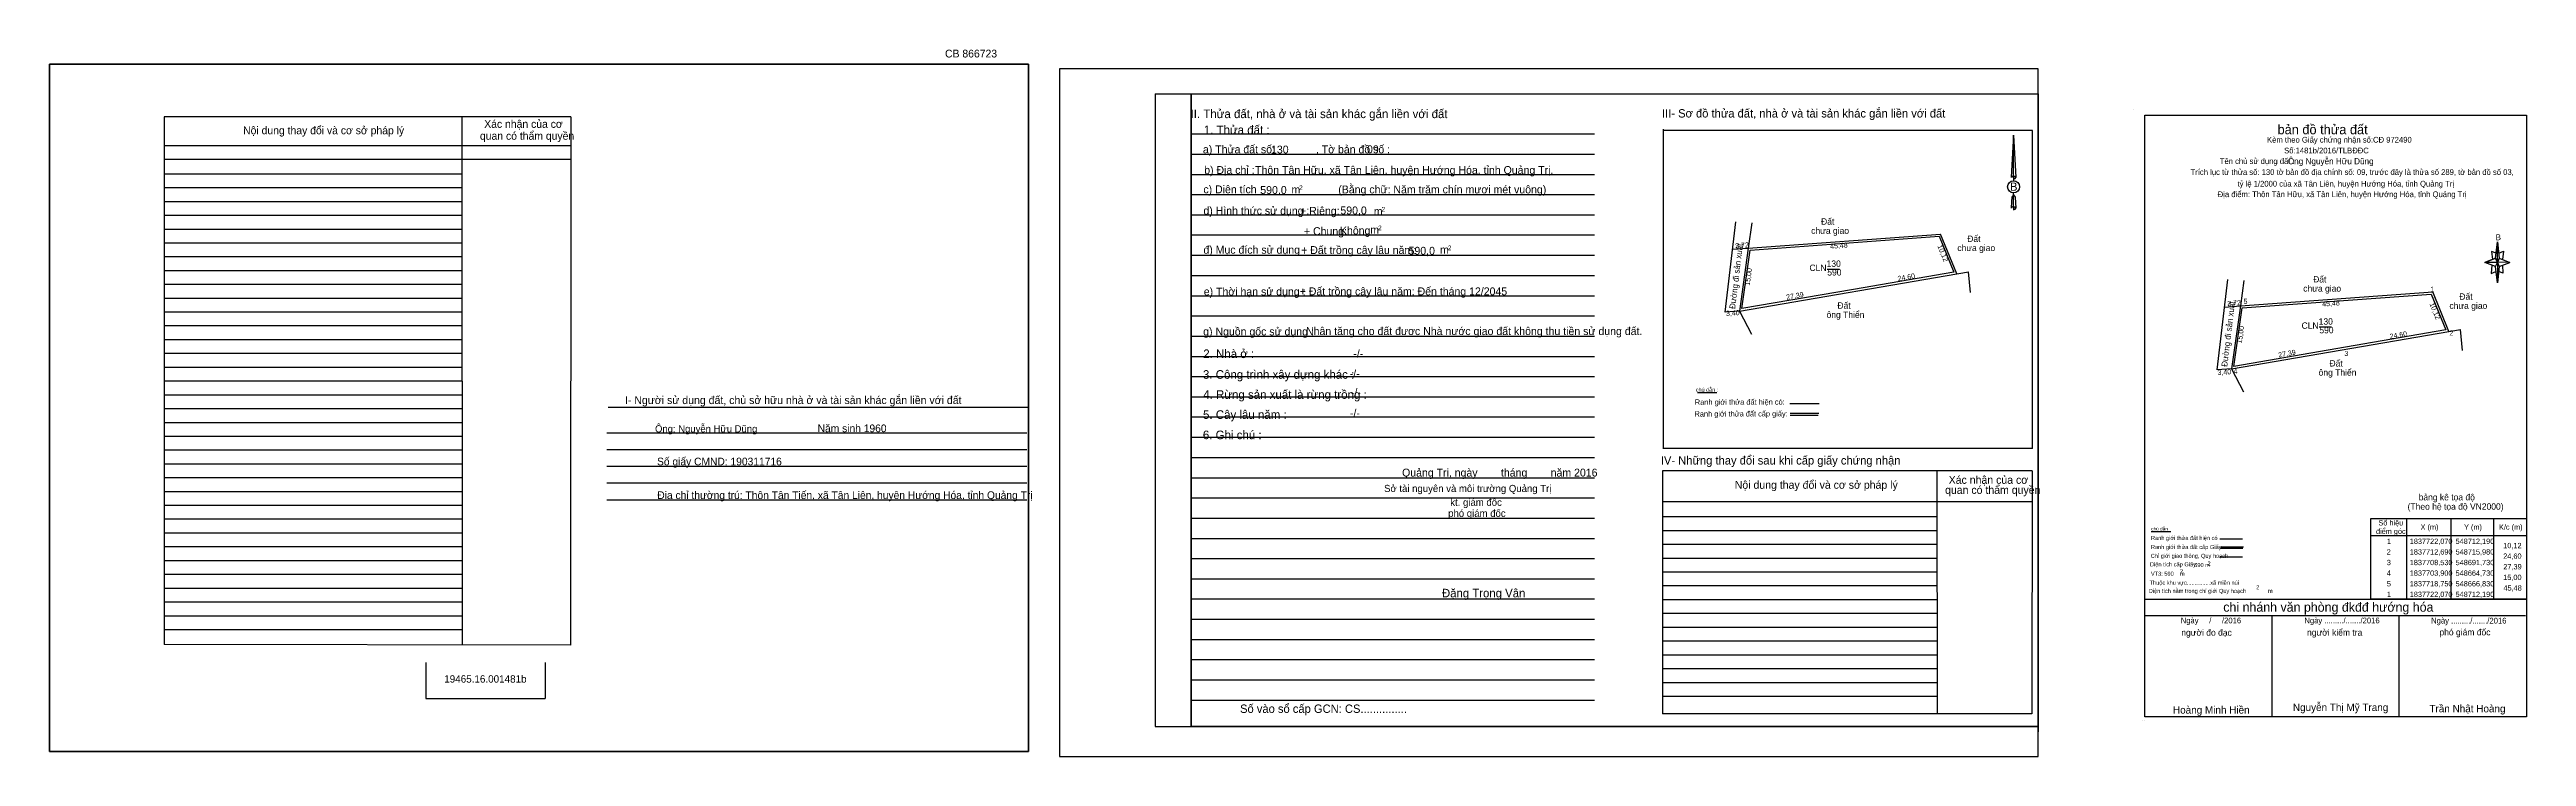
# Model space of a CAD drawing. Extents: x 548150 to 548734, y 1837613 to 1837779.
import ezdxf

# ---------------------------------------------------------------- set-up
doc = ezdxf.new("R2010")
doc.units = 0
for name, color, linetype in [('Level 1', 7, 'Continuous'), ('Level 10', 7, 'Continuous'), ('Level 18', 7, 'Continuous'), ('Level 2', 7, 'Continuous'), ('Level 23', 7, 'Continuous'), ('Level 28', 7, 'Continuous'), ('Level 4', 7, 'Continuous'), ('Level 40', 7, 'Continuous'), ('Level 42', 7, 'Continuous'), ('Level 55', 7, 'Continuous'), ('Level 6', 7, 'Continuous'), ('Level 63', 7, 'Continuous')]:
    doc.layers.add(name, color=color, linetype=linetype)

msp = doc.modelspace()

# ---------------------------------------------------------------- linework, layer by layer
at = {"layer": 'Level 1'}
for p, q in [((548150.19, 1837775.72), (548381.04, 1837775.72)), ((548150.19, 1837613.72), (548150.19, 1837775.72)), ((548381.04, 1837775.72), (548381.04, 1837613.72)), ((548410.94, 1837768.74), (548619.18, 1837768.74)), ((548410.94, 1837768.74), (548410.94, 1837619.68)), ((548419.38, 1837768.74), (548419.38, 1837619.68)), ((548419.38, 1837768.74), (548419.38, 1837619.68)), ((548619.18, 1837768.74), (548619.18, 1837618.42)), ((548419.44, 1837759.29), (548514.55, 1837759.29)), ((548419.44, 1837754.52), (548514.55, 1837754.52)), ((548419.44, 1837749.75), (548514.55, 1837749.75)), ((548419.44, 1837745), (548514.55, 1837745)), ((548419.44, 1837740.23), (548514.55, 1837740.23)), ((548419.44, 1837735.46), (548514.55, 1837735.46)), ((548419.44, 1837730.69), (548514.55, 1837730.69)), ((548419.44, 1837725.94), (548514.55, 1837725.94)), ((548419.44, 1837721.15), (548514.55, 1837721.15)), ((548419.44, 1837716.4), (548514.55, 1837716.4)), ((548419.44, 1837711.64), (548514.55, 1837711.64)), ((548419.44, 1837706.86), (548514.55, 1837706.86)), ((548419.44, 1837702.1), (548514.55, 1837702.1)), ((548281.95, 1837694.92), (548381.02, 1837694.92)), ((548419.44, 1837697.35), (548514.55, 1837697.35)), ((548419.44, 1837692.58), (548514.55, 1837692.58)), ((548281.63, 1837688.84), (548380.68, 1837688.84)), ((548419.44, 1837687.81), (548514.55, 1837687.81)), ((548281.63, 1837684.9), (548380.68, 1837684.9)), ((548281.63, 1837680.97), (548380.68, 1837680.97)), ((548419.44, 1837683.04), (548514.55, 1837683.04)), ((548281.63, 1837677.03), (548380.68, 1837677.03)), ((548419.44, 1837678.27), (548514.55, 1837678.27)), ((548281.63, 1837673.09), (548380.68, 1837673.09)), ((548419.44, 1837673.52), (548514.55, 1837673.52)), ((548419.44, 1837668.75), (548514.55, 1837668.75)), ((548419.44, 1837663.98), (548514.55, 1837663.98)), ((548419.44, 1837659.21), (548514.55, 1837659.21)), ((548419.44, 1837654.46), (548514.55, 1837654.46)), ((548419.44, 1837649.69), (548514.55, 1837649.69)), ((548419.44, 1837644.92), (548514.55, 1837644.92)), ((548419.44, 1837640.15), (548514.55, 1837640.15)), ((548238.95, 1837634.71), (548238.95, 1837626.25)), ((548267.05, 1837634.71), (548267.05, 1837626.25)), ((548419.44, 1837635.4), (548514.55, 1837635.4)), ((548419.44, 1837630.64), (548514.55, 1837630.64)), ((548238.95, 1837626.25), (548267.05, 1837626.25)), ((548419.44, 1837625.86), (548514.55, 1837625.86)), ((548410.94, 1837619.68), (548619.18, 1837619.68)), ((548381.04, 1837613.72), (548150.19, 1837613.72))]:
    msp.add_line(p, q, dxfattribs=at)
for points in [[(548150.19, 1837613.72), (548381.04, 1837613.72), (548381.04, 1837775.72), (548150.19, 1837775.72)], [(548150.19, 1837613.72), (548381.04, 1837613.72), (548381.04, 1837775.72), (548150.19, 1837775.72)], [(548388.33, 1837612.59), (548619.18, 1837612.59), (548619.18, 1837774.59), (548388.33, 1837774.59)], [(548711.86, 1837721.54), (548715.28, 1837713.08), (548691.65, 1837709.02), (548665.32, 1837704.51), (548667.27, 1837718.28)]]:
    msp.add_lwpolyline(points, close=True, dxfattribs=at)
for points in [[(548419.38, 1837768.74), (548619.18, 1837768.74)], [(548419.38, 1837619.68), (548419.38, 1837768.74)], [(548619.18, 1837768.74), (548619.18, 1837619.68)], [(548619.18, 1837619.68), (548419.38, 1837619.68)]]:
    msp.add_lwpolyline(points, dxfattribs=at)
at = {"layer": 'Level 10'}
for q in [(548718.73, 1837713.16), (548667.6, 1837698.49)]:
    msp.add_line((548664.73, 1837703.9), q, dxfattribs=at)
msp.add_lwpolyline([(548719.2, 1837708.26), (548718.73, 1837713.16)], dxfattribs=at)
at = {"layer": 'Level 18'}
for p, q in [((548613.33, 1837758.95), (548612.9, 1837750.56)), ((548613.33, 1837758.95), (548613.87, 1837749.01)), ((548613.33, 1837758.95), (548613.87, 1837749.01)), ((548613.33, 1837749.34), (548613.33, 1837758.95)), ((548613.33, 1837758.95), (548613.87, 1837749.01)), ((548612.9, 1837750.56), (548612.81, 1837749.03)), ((548613.33, 1837744.94), (548612.97, 1837744.4)), ((548613.33, 1837749.34), (548613.33, 1837748.96)), ((548613.33, 1837748.96), (548613.33, 1837748.67)), ((548613.33, 1837748.67), (548613.33, 1837748.29)), ((548613.33, 1837748.67), (548613.33, 1837748.29)), ((548613.33, 1837748.67), (548613.33, 1837748.29)), ((548613.33, 1837744.94), (548613.33, 1837745.38)), ((548613.33, 1837744.94), (548613.33, 1837745.38)), ((548613.33, 1837744.94), (548613.33, 1837745.38)), ((548613.33, 1837744.94), (548613.73, 1837744.4)), ((548613.33, 1837744.94), (548613.73, 1837744.4)), ((548613.33, 1837744.94), (548613.73, 1837744.4)), ((548613.33, 1837742.12), (548613.33, 1837744.94)), ((548613.87, 1837749.01), (548613.87, 1837749.03)), ((548612.9, 1837743.34), (548612.81, 1837741.81)), ((548612.97, 1837744.4), (548612.9, 1837743.34)), ((548613.33, 1837742.12), (548613.33, 1837741.74)), ((548613.33, 1837741.74), (548613.33, 1837741.45)), ((548613.73, 1837744.4), (548613.87, 1837741.78)), ((548613.73, 1837744.4), (548613.87, 1837741.78)), ((548613.73, 1837744.4), (548613.87, 1837741.78)), ((548613.87, 1837741.78), (548613.87, 1837741.81))]:
    msp.add_line(p, q, dxfattribs=at)
msp.add_ellipse((548613.35, 1837746.8), major_axis=(0, 1.42), ratio=0.983453, dxfattribs=at)
for centre, start_param, end_param in [((548613.35, 1837748.98), 1.570796, 3.074452), ((548613.35, 1837748.98), 0.067141, 1.570796), ((548613.35, 1837748.98), 4.712389, 6.283185), ((548613.35, 1837741.76), 2.491069, 3.074278), ((548613.35, 1837741.76), 1.570796, 2.491069), ((548613.35, 1837741.76), 0.067141, 1.570796), ((548613.35, 1837741.76), 4.712389, 6.283185)]:
    msp.add_ellipse(centre, major_axis=(0.51, 0), ratio=0.655448, start_param=start_param, end_param=end_param, dxfattribs=at)
at = {"layer": 'Level 2'}
for p, q in [((548273.1, 1837763.3), (548177.19, 1837763.3)), ((548177.19, 1837763.3), (548177.19, 1837638.96)), ((548247.41, 1837763.3), (548247.46, 1837638.87)), ((548273.1, 1837763.3), (548273.06, 1837638.82)), ((548273.1, 1837756.5), (548177.3, 1837756.5)), ((548273.1, 1837753.26), (548177.3, 1837753.26)), ((548247.41, 1837749.82), (548177.16, 1837749.82)), ((548247.41, 1837746.56), (548177.16, 1837746.56)), ((548247.41, 1837746.56), (548177.19, 1837746.56)), ((548247.41, 1837743.29), (548177.19, 1837743.29)), ((548247.41, 1837740.05), (548177.19, 1837740.05)), ((548247.41, 1837736.79), (548177.19, 1837736.79)), ((548247.41, 1837733.53), (548177.19, 1837733.53)), ((548247.41, 1837730.29), (548177.19, 1837730.29)), ((548247.43, 1837727.02), (548177.19, 1837727.02)), ((548247.43, 1837723.78), (548177.19, 1837723.78)), ((548247.43, 1837720.52), (548177.19, 1837720.52)), ((548247.43, 1837717.26), (548177.19, 1837717.26)), ((548247.43, 1837714.02), (548177.19, 1837714.02)), ((548247.43, 1837710.76), (548177.19, 1837710.76)), ((548247.43, 1837707.5), (548177.19, 1837707.5)), ((548247.43, 1837704.26), (548177.19, 1837704.26)), ((548247.43, 1837700.99), (548177.19, 1837700.99)), ((548247.43, 1837697.75), (548177.19, 1837697.75)), ((548247.43, 1837694.49), (548177.19, 1837694.49)), ((548247.43, 1837691.23), (548177.19, 1837691.23)), ((548247.43, 1837687.99), (548177.19, 1837687.99)), ((548247.43, 1837684.72), (548177.19, 1837684.72)), ((548247.46, 1837681.46), (548177.19, 1837681.46)), ((548247.46, 1837678.22), (548177.19, 1837678.22)), ((548247.46, 1837674.96), (548177.19, 1837674.96)), ((548247.46, 1837671.7), (548177.19, 1837671.7)), ((548247.46, 1837668.46), (548177.19, 1837668.46)), ((548247.46, 1837665.2), (548177.19, 1837665.2)), ((548595.28, 1837665.76), (548530.53, 1837665.76)), ((548247.46, 1837661.96), (548177.19, 1837661.96)), ((548247.46, 1837658.69), (548177.19, 1837658.69)), ((548595.3, 1837662.52), (548530.53, 1837662.52)), ((548595.3, 1837659.26), (548530.53, 1837659.26)), ((548247.46, 1837655.43), (548177.19, 1837655.43)), ((548247.46, 1837652.19), (548177.19, 1837652.19)), ((548595.3, 1837655.99), (548530.53, 1837655.99)), ((548595.3, 1837652.75), (548530.53, 1837652.75)), ((548247.46, 1837648.93), (548177.19, 1837648.93)), ((548247.46, 1837645.66), (548177.19, 1837645.66)), ((548595.3, 1837649.49), (548530.53, 1837649.49)), ((548595.3, 1837646.23), (548530.53, 1837646.23)), ((548247.46, 1837642.42), (548177.19, 1837642.42)), ((548595.33, 1837642.99), (548530.53, 1837642.99)), ((548595.33, 1837639.72), (548530.53, 1837639.72)), ((548273.06, 1837638.82), (548177.19, 1837638.96)), ((548595.33, 1837636.48), (548530.53, 1837636.48)), ((548595.33, 1837633.22), (548530.53, 1837633.22)), ((548595.33, 1837629.96), (548530.53, 1837629.96)), ((548595.35, 1837626.72), (548530.53, 1837626.72))]:
    msp.add_line(p, q, dxfattribs=at)
at = {"layer": 'Level 23'}
for p, q in [((548661.34, 1837703.68), (548663.9, 1837724.95)), ((548667.67, 1837724.73), (548666.83, 1837718.75)), ((548666.83, 1837718.75), (548664.73, 1837703.9)), ((548664.73, 1837703.9), (548661.34, 1837703.68))]:
    msp.add_line(p, q, dxfattribs=at)
at = {"layer": 'Level 28'}
for p, q in [((548571.64, 1837764.98), (548571.64, 1837764.98)), ((548641.6, 1837765.13), (548641.6, 1837765.13)), ((548617.8, 1837760.12), (548530.6, 1837760.12)), ((548530.68, 1837760.37), (548530.68, 1837685.4)), ((548617.8, 1837685.15), (548617.8, 1837760.12)), ((548726.96, 1837729.97), (548727.46, 1837733.87)), ((548726.96, 1837729.97), (548724.46, 1837728.97)), ((548724.46, 1837728.97), (548726.96, 1837729.97)), ((548726.96, 1837728.07), (548724.46, 1837728.97)), ((548727.46, 1837728.97), (548724.46, 1837728.97)), ((548726.16, 1837728.37), (548725.96, 1837726.37)), ((548727.16, 1837731.17), (548726.06, 1837731.57)), ((548726.06, 1837731.57), (548726.26, 1837729.67)), ((548727.46, 1837728.97), (548726.96, 1837729.97)), ((548726.96, 1837729.97), (548727.86, 1837728.07)), ((548730.36, 1837728.97), (548727.46, 1837729.07)), ((548727.46, 1837729.07), (548727.46, 1837728.97)), ((548727.46, 1837728.97), (548727.86, 1837728.07)), ((548727.86, 1837728.07), (548727.46, 1837724.17)), ((548727.76, 1837731.17), (548728.86, 1837731.67)), ((548727.86, 1837729.97), (548730.36, 1837728.97)), ((548727.86, 1837728.07), (548730.36, 1837728.97)), ((548727.86, 1837728.07), (548730.36, 1837728.97)), ((548728.86, 1837731.67), (548728.66, 1837729.67)), ((548728.66, 1837728.37), (548728.76, 1837726.47)), ((548725.96, 1837726.37), (548727.06, 1837726.87)), ((548728.76, 1837726.47), (548727.76, 1837726.87)), ((548617.8, 1837685.15), (548530.6, 1837685.15)), ((548617.74, 1837679.86), (548530.53, 1837679.86)), ((548530.53, 1837679.86), (548530.53, 1837622.62)), ((548595.28, 1837679.86), (548595.35, 1837622.62)), ((548617.74, 1837679.86), (548617.69, 1837622.62)), ((548617.72, 1837672.6), (548530.53, 1837672.6)), ((548595.28, 1837669.02), (548530.53, 1837669.02)), ((548645.82, 1837665.63), (548650.42, 1837665.63)), ((548661.96, 1837663.87), (548667.34, 1837663.87)), ((548662.06, 1837659.65), (548667.3, 1837659.65)), ((548662.16, 1837661.95), (548667.6, 1837661.95)), ((548662.16, 1837661.63), (548667.42, 1837661.63)), ((548644.3, 1837649.63), (548734.3, 1837649.63)), ((548644.3, 1837645.83), (548734.1, 1837645.83)), ((548644.3, 1837645.83), (548734.1, 1837645.83)), ((548644.3, 1837645.83), (548734.1, 1837645.83)), ((548644.3, 1837621.93), (548644.3, 1837645.83)), ((548674.3, 1837621.93), (548674.3, 1837645.83)), ((548704.3, 1837621.93), (548704.3, 1837645.83)), ((548617.69, 1837622.62), (548530.53, 1837622.62)), ((548734.3, 1837621.93), (548644.3, 1837621.93)), ((548643.84, 1837621.15), (548643.84, 1837621.15)), ((548643.84, 1837621.15), (548643.84, 1837621.15)), ((548644.24, 1837621.09), (548644.24, 1837621.09)), ((548644.24, 1837621.09), (548644.24, 1837621.09)), ((548644.24, 1837621.09), (548644.24, 1837621.09))]:
    msp.add_line(p, q, dxfattribs=at)
for points in [[(548644.3, 1837763.73), (548734.3, 1837763.73), (548734.3, 1837621.93), (548644.3, 1837621.93)], [(548727.46, 1837733.87), (548727.86, 1837729.97), (548727.46, 1837728.97)], [(548727.46, 1837728.97), (548727.46, 1837724.17), (548726.96, 1837728.07)]]:
    msp.add_lwpolyline(points, close=True, dxfattribs=at)
at = {"layer": 'Level 42'}
for p in [(548666.83, 1837718.75), (548715.98, 1837712.69)]:
    msp.add_line(p, (548712.19, 1837722.07), dxfattribs=at)
at = {"layer": 'Level 55'}
for p, q in [((548538.81, 1837698.32), (548543.35, 1837698.38)), ((548560.61, 1837695.77), (548567.47, 1837695.77)), ((548560.68, 1837693.48), (548567.43, 1837693.48)), ((548560.68, 1837692.98), (548567.27, 1837692.98)), ((548560.68, 1837692.98), (548567.27, 1837692.98))]:
    msp.add_line(p, q, dxfattribs=at)
at = {"layer": 'Level 6'}
for p, q in [((548545.3, 1837717.3), (548547.86, 1837738.57)), ((548551.63, 1837738.35), (548550.79, 1837732.37)), ((548550.79, 1837732.37), (548596.15, 1837735.69)), ((548599.94, 1837726.31), (548596.15, 1837735.69)), ((548547.08, 1837732.1), (548550.79, 1837732.37)), ((548550.79, 1837732.37), (548548.69, 1837717.52)), ((548569.38, 1837727.43), (548572.29, 1837727.43)), ((548548.69, 1837717.52), (548602.69, 1837726.78)), ((548548.69, 1837717.52), (548545.3, 1837717.3)), ((548548.69, 1837717.52), (548551.56, 1837712.11))]:
    msp.add_line(p, q, dxfattribs=at)
msp.add_lwpolyline([(548595.82, 1837735.16), (548599.24, 1837726.7), (548575.61, 1837722.64), (548549.28, 1837718.13), (548551.23, 1837731.9)], close=True, dxfattribs=at)
msp.add_lwpolyline([(548603.16, 1837721.88), (548602.69, 1837726.78)], dxfattribs=at)
at = {"layer": 'Level 63'}
for p, q in [((548663.12, 1837718.48), (548666.83, 1837718.75)), ((548685.42, 1837713.81), (548688.33, 1837713.81)), ((548706, 1837668.63), (548706, 1837649.63)), ((548716.5, 1837668.63), (548716.5, 1837649.63)), ((548726.5, 1837668.63), (548726.5, 1837649.63)), ((548697.6, 1837664.63), (548734.3, 1837664.63))]:
    msp.add_line(p, q, dxfattribs=at)
msp.add_lwpolyline([(548697.6, 1837668.63), (548734.3, 1837668.63), (548734.3, 1837649.63), (548697.6, 1837649.63)], close=True, dxfattribs=at)

# ---------------------------------------------------------------- texts
at = {"layer": 'Level 1'}
for s, p in [('130', (548685.3, 1837714.33)), ('CLN', (548681.27, 1837713.36)), ('590', (548685.46, 1837712.29))]:
    msp.add_text(s, height=1.5, dxfattribs=at).set_placement(p)
at = {"layer": 'Level 18'}
for s, height, p in [('II. Thửa đất, nhà ở và tài sản khác gắn liền với đất', 2.0252, (548419.26, 1837763)), ('a) Thửa đất số:              , Tờ bản đồ số : ', 1.8564, (548422.19, 1837754.72)), ('1. Thửa đất :', 2.0252, (548422.39, 1837759.22)), ('130', 1.86, (548438.24, 1837754.66)), ('09', 1.86, (548460.88, 1837754.72)), ('b) Địa chỉ : ', 1.8564, (548422.48, 1837749.84)), (' Thôn Tân Hữu, xã Tân Liên, huyện Hướng Hóa, tỉnh Quảng Trị.', 1.8599, (548433.79, 1837749.83)), (' m', 1.856, (548442.37, 1837745.24)), ('2', 1.12, (548444.87, 1837746.03)), ('B', 1.94, (548612.54, 1837745.88)), ('d) Hình thức sử dụng :', 1.8564, (548422.3, 1837740.26)), ('+ Riêng: ', 1.856, (548445.1, 1837740.21)), (' m', 1.856, (548461.79, 1837740.14)), ('2', 1.12, (548464.31, 1837740.95)), ('đ) Mục đích sử dụng :', 1.8564, (548422.3, 1837731.05)), ('+ Đất trồng cây lâu năm:', 1.8562, (548445.35, 1837730.98)), ('       + Chung:', 1.8564, (548441.18, 1837735.44)), ('Không', 1.856, (548454.5, 1837735.58)), (' m', 1.856, (548460.96, 1837735.76)), ('2', 1.12, (548463.48, 1837736.56)), ('2', 1.12, (548479.93, 1837731.86)), (' m', 1.856, (548477.41, 1837731.07)), ('e) Thời hạn sử dụng :', 1.8564, (548422.38, 1837721.2)), ('+ Đất trồng cây lâu năm: Đến tháng 12/2045', 1.8562, (548445.01, 1837721.25)), ('g) Nguồn gốc sử dụng :', 1.8564, (548422.24, 1837711.79)), ('Nhận tặng cho đất được Nhà nước giao đất không thu tiền sử dụng đất.', 1.8599, (548446.49, 1837711.88)), ('3. Công trình xây dựng khác :', 2.0252, (548422.19, 1837701.58)), ('2. Nhà ở :', 2.025, (548422.26, 1837706.46)), ('4. Rừng sản xuất là rừng trồng :', 2.0252, (548422.26, 1837696.85)), ('5. Cây lâu năm :', 2.0252, (548422.21, 1837692.13)), ('6. Ghi chú :', 2.0252, (548422.17, 1837687.34)), ('Quảng Trị, ngày        tháng        năm 2016', 1.8562, (548469.15, 1837678.54)), ('Sở tài nguyên và môi trường Quảng Trị', 1.6875, (548464.9, 1837674.89)), ('phó giám đốc', 1.6875, (548480.02, 1837669.04)), ('kt. giám đốc', 1.6875, (548480.51, 1837671.63)), ('Đặng Trọng Vân', 2.0047, (548478.55, 1837650.08)), ('19465.16.001481b', 1.74, (548243.27, 1837629.98)), ('Số vào sổ cấp GCN: CS...............', 1.9687, (548430.94, 1837622.85))]:
    msp.add_text(s, height=height, dxfattribs=at).set_placement(p)
at = {"layer": 'Level 2'}
for s, p in [('Xác nhận của cơ', (548252.7, 1837760.71)), ('Xác nhận của cơ', (548252.7, 1837760.71)), ('Nội dung thay đổi và cơ sở pháp lý', (548195.84, 1837759.2)), ('Nội dung thay đổi và cơ sở pháp lý', (548195.84, 1837759.2)), (' quan có thẩm quyền', (548251.01, 1837757.9)), (' quan có thẩm quyền', (548251.01, 1837757.9))]:
    msp.add_text(s, height=1.8341, dxfattribs=at).set_placement(p)
at = {"layer": 'Level 28'}
for s, height, p in [('III- Sơ đồ thửa đất, nhà ở và tài sản khác gắn liền với đất', 1.969, (548530.44, 1837763.14)), ('Kèm theo Giấy chứng nhận số:CĐ 972490', 1.35, (548673.12, 1837757.23)), ('bản đồ thửa đất', 2.25, (548675.6, 1837759.19)), ('Số:1481b/2016/TLBĐĐC', 1.35, (548677.15, 1837754.69)), ('Trích lục từ thửa số: 130 tờ bản đồ địa chính số: 09, trước đây là thửa số 289, tờ bản đồ số 03,', 1.35, (548655.09, 1837749.61)), ('Tên chủ sử dụng đất :', 1.35, (548661.98, 1837752.19)), ('Ông Nguyễn Hữu Dũng', 1.44, (548678.02, 1837752.13)), ('Địa điểm: Thôn Tân Hữu, xã Tân Liên, huyện Hướng Hóa, tỉnh Quảng Trị', 1.35, (548661.49, 1837744.38)), (' tỷ lệ 1/2000 của xã Tân Liên, huyện Hướng Hóa, tỉnh Quảng Trị', 1.35, (548665.66, 1837746.87)), ('B', 1.38, (548727.06, 1837734.23)), ('-/-', 1.856, (548456.8, 1837701.87)), ('-/-', 1.856, (548457.65, 1837706.57)), ('I- Người sử dụng đất, chủ sở hữu nhà ở và tài sản khác gắn liền với đất', 1.8594, (548285.88, 1837695.62)), ('-/-', 1.856, (548457.09, 1837697.42)), ('-/-', 1.856, (548456.86, 1837692.56)), ('Ông: Nguyễn Hữu Dũng', 1.6725, (548292.98, 1837688.96)), ('Năm sinh 1960', 1.8075, (548331.32, 1837689)), ('Số giấy CMND: 190311716', 1.8075, (548293.45, 1837681.18)), ('IV- Những thay đổi sau khi cấp giấy chứng nhận', 1.969, (548530.17, 1837681.37)), ('Địa chỉ thường trú: Thôn Tân Tiến, xã Tân Liên, huyện Hướng Hóa, tỉnh Quảng Trị', 1.8075, (548293.51, 1837673.25)), ('Nội dung thay đổi và cơ sở pháp lý', 1.8564, (548547.6, 1837675.66)), (' quan có thẩm quyền', 1.8564, (548596.5, 1837674.46)), ('Xác nhận của cơ', 1.8564, (548598.05, 1837676.83)), ('bảng kê tọa độ', 1.5, (548708.87, 1837672.92)), ('(Theo hệ tọa độ VN2000)', 1.5, (548706.27, 1837670.72)), ('chú dẫn', 0.8, (548645.8, 1837665.83)), ('Ranh giới thửa đất hiện có ', 0.96, (548645.76, 1837663.59)), ('Diện tích cấp Giấy: ', 0.96, (548645.52, 1837657.37)), ('Chỉ giới giao thông, Quy hoạch', 0.96, (548645.7, 1837659.37)), ('Ranh giới thửa đất cấp Giấy', 0.96, (548645.74, 1837661.45)), ('590 m ', 0.96, (548655.95, 1837657.2)), ('2', 0.96, (548659.09, 1837657.56)), ('Diện tích nằm trong chỉ giới Quy hoạch              m', 0.96, (548645.22, 1837651.11)), ('Thuộc khu vực...............xã miền núi', 0.96, (548645.43, 1837653.05)), (' VT3: 590    m ', 0.96, (548645.37, 1837655.17)), ('2', 0.96, (548652.57, 1837655.74)), ('2', 0.96, (548670.58, 1837651.95)), ('Ngày     /     /2016', 1.35, (548652.76, 1837643.95)), ('chi nhánh văn phòng đkđđ hướng hóa', 2.187, (548662.8, 1837646.69)), ('Ngày ........./......./2016', 1.35, (548681.92, 1837643.95)), ('Ngày ........./......./2016', 1.35, (548711.82, 1837643.91)), ('người đo đạc', 1.5, (548652.9, 1837641.03)), ('người kiểm tra', 1.5, (548682.56, 1837641.05)), ('phó giám đốc', 1.5, (548713.78, 1837641.11)), ('Hoàng Minh Hiền', 1.75, (548650.94, 1837622.68)), ('Nguyễn Thị Mỹ Trang', 1.75, (548679.22, 1837623.28)), ('Trần Nhật Hoàng', 1.75, (548711.41, 1837622.99))]:
    msp.add_text(s, height=height, dxfattribs=at).set_placement(p)
at = {"layer": 'Level 4'}
for s, height, p in [('c) Diện tích :                                                   ', 1.8564, (548422.29, 1837745.29)), ('590,0', 1.86, (548435.71, 1837745.13)), ('(Bằng chữ: Năm trăm chín mươi mét vuông)', 1.86, (548454.1, 1837745.26)), ('590,0', 1.86, (548454.6, 1837740.32)), ('590,0', 1.86, (548470.68, 1837730.81))]:
    msp.add_text(s, height=height, dxfattribs=at).set_placement(p)
at = {"layer": 'Level 40'}
msp.add_text('CB 866723', height=1.834, dxfattribs=at).set_placement((548361.37, 1837777.29))
at = {"layer": 'Level 55'}
for s, height, rotation, p in [('chú dẫn :', 0.931, 359.97415, (548538.42, 1837698.54)), ('Ranh giới thửa đất cấp giấy:', 1.2625, 0.13522, (548538.11, 1837692.67)), ('Ranh giới thửa đất hiện có:', 1.2682, 0.13522, (548538.18, 1837695.44))]:
    msp.add_text(s, height=height, rotation=rotation, dxfattribs=at).set_placement(p)
at = {"layer": 'Level 6'}
for s, p in [('Đất', (548567.96, 1837737.89)), ('chưa giao', (548565.62, 1837735.73)), ('chưa giao', (548600.09, 1837731.67)), ('Đất', (548602.43, 1837733.83)), ('CLN', (548565.23, 1837726.98)), ('130', (548569.26, 1837727.95)), ('590', (548569.42, 1837725.91)), ('ông Thiển', (548569.25, 1837715.93)), ('Đất', (548571.81, 1837718.09))]:
    msp.add_text(s, height=1.5, dxfattribs=at).set_placement(p)
for s, height, rotation, p in [('Đường đi sản xuất', 1.4, 83.12718, (548547.69, 1837717.96)), ('3,72', 1.2, 4.16244, (548547.74, 1837732.31)), ('45,48', 1.2, 4.18614, (548570.13, 1837732.21)), ('10,12', 1.2, 292.00123, (548595.37, 1837732.87)), ('15,00', 1.2, 81.95094, (548551.11, 1837723.47)), ('27,39', 1.2, 9.73052, (548559.84, 1837720.2)), ('24,60', 1.2, 9.73414, (548586.11, 1837724.57)), ('3,40', 1.2, 3.7131, (548545.56, 1837716.38))]:
    msp.add_text(s, height=height, rotation=rotation, dxfattribs=at).set_placement(p)
at = {"layer": 'Level 63'}
for s, height, p in [('chưa giao', 1.5, (548681.66, 1837722.11)), ('Đất', 1.5, (548684, 1837724.27)), (' 1', 1.2, (548711.19, 1837722.07)), ('Đất', 1.5, (548718.47, 1837720.21)), (' 5', 1.2, (548667.13, 1837719.23)), ('chưa giao', 1.5, (548716.13, 1837718.05)), (' 2', 1.2, (548715.67, 1837711.79)), (' 4', 1.25, (548664.69, 1837702.68)), ('ông Thiển', 1.5, (548685.29, 1837702.31)), ('Đất', 1.5, (548687.85, 1837704.47)), (' 3', 1.2, (548690.91, 1837706.95)), ('điểm góc', 1.25, (548698.81, 1837665.01)), ('Số hiệu', 1.25, (548699.4, 1837667.01)), (' 1', 1.25, (548700.93, 1837662.66)), ('1837722,070', 1.25, (548706.78, 1837662.66)), ('X (m)', 1.25, (548709.33, 1837666.01)), ('548712,190', 1.25, (548717.59, 1837662.66)), ('Y (m)', 1.25, (548719.58, 1837666.01)), ('K/c (m)', 1.25, (548727.83, 1837666.01)), ('10,12', 1.25, (548728.83, 1837661.66)), (' 2', 1.25, (548700.87, 1837660.16)), (' 3', 1.25, (548700.89, 1837657.66)), ('1837712,690', 1.25, (548706.78, 1837660.16)), ('1837708,530', 1.25, (548706.78, 1837657.66)), ('548715,980', 1.25, (548717.59, 1837660.16)), ('548691,730', 1.25, (548717.59, 1837657.66)), ('24,60', 1.25, (548728.82, 1837659.16)), ('27,39', 1.25, (548728.84, 1837656.66)), (' 4', 1.25, (548700.86, 1837655.16)), (' 5', 1.25, (548700.89, 1837652.66)), (' 1', 1.25, (548700.93, 1837650.16)), ('1837703,900', 1.25, (548706.78, 1837655.16)), ('1837718,750', 1.25, (548706.78, 1837652.66)), ('1837722,070', 1.25, (548706.78, 1837650.16)), ('548664,730', 1.25, (548717.59, 1837655.16)), ('548666,830', 1.25, (548717.59, 1837652.66)), ('548712,190', 1.25, (548717.59, 1837650.16)), ('45,48', 1.25, (548728.87, 1837651.66)), ('15,00', 1.25, (548728.82, 1837654.16))]:
    msp.add_text(s, height=height, dxfattribs=at).set_placement(p)
for s, height, rotation, p in [('Đường đi sản xuất', 1.4, 83.12718, (548663.73, 1837704.34)), ('3,72', 1.2, 4.16244, (548663.78, 1837718.69)), ('45,48', 1.2, 4.18614, (548686.17, 1837718.59)), ('10,12', 1.2, 292.00123, (548711.41, 1837719.25)), ('15,00', 1.2, 81.95094, (548667.15, 1837709.85)), ('24,60', 1.2, 9.73414, (548702.15, 1837710.95)), ('3,40', 1.2, 3.7131, (548661.48, 1837702.45)), ('27,39', 1.2, 9.73052, (548675.88, 1837706.58))]:
    msp.add_text(s, height=height, rotation=rotation, dxfattribs=at).set_placement(p)

doc.saveas('drawing.dxf')
